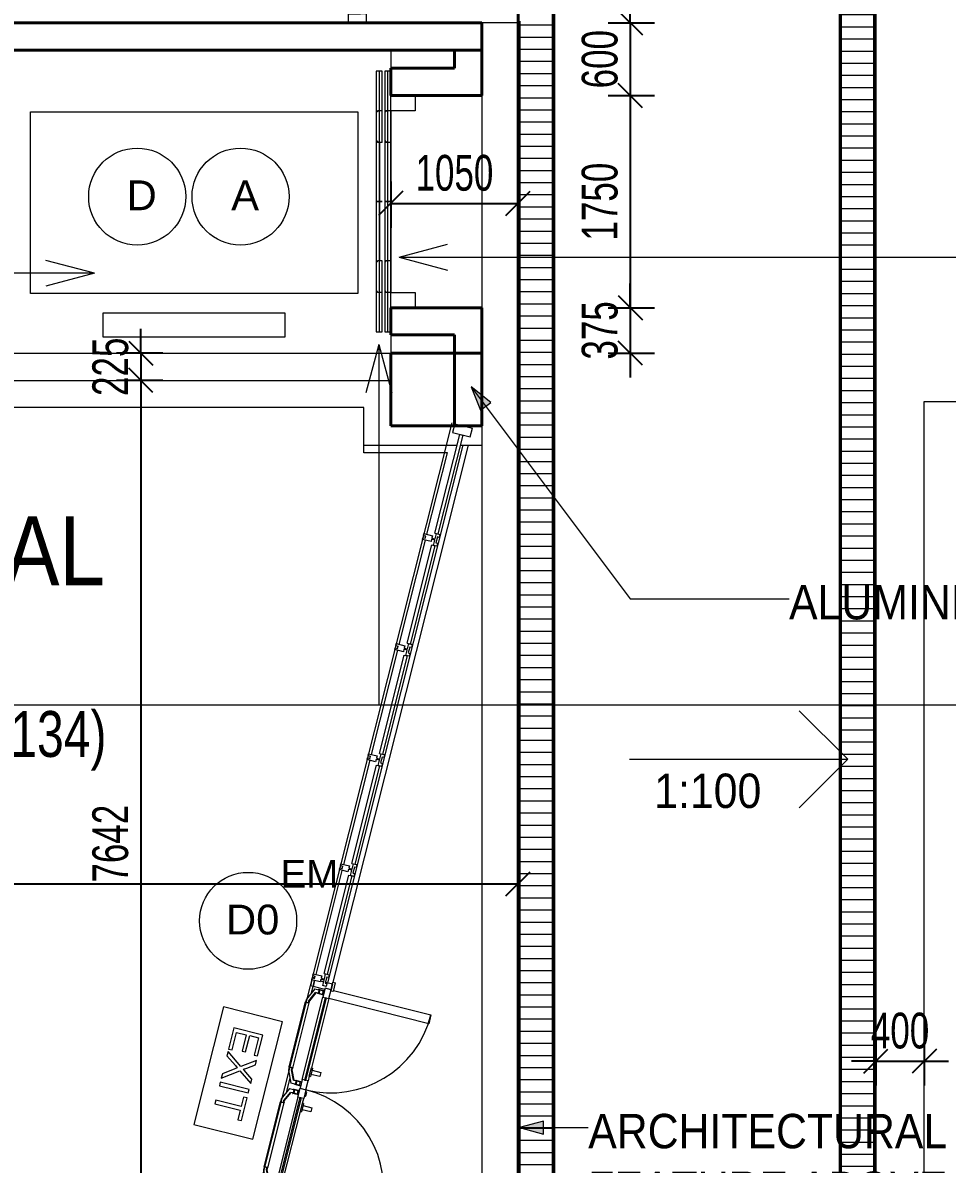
# Model space of a CAD drawing. Header units: millimetres. Extents: x 12827 to 178996, y -27589 to 73652.
# Drawn here: x 85005 to 92628, y 24917 to 34332 of the extents above; entities that cross this region are included whole.
import ezdxf

# ---------------------------------------------------------------- set-up
doc = ezdxf.new("R2010")
doc.units = ezdxf.units.MM
doc.linetypes.add('Hidden', pattern=[7.14375, 4.7625, -2.38125])
for name, color, linetype, lineweight in [('A-ANNO-DIMS', 211, 'Continuous', 5), ('A-ANNO-NOTE', 131, 'Continuous', 25), ('A-DETL', 90, 'Continuous', 9), ('A-DETL-THIN', 151, 'Continuous', 9), ('A-DOOR', 31, 'Continuous', 20), ('A-DOOR-FRAM', 31, 'Continuous', 30), ('A-FLOR', 192, 'Continuous', 9), ('A-GENM', 13, 'Continuous', 20), ('A-GLAZ-CURT', 52, 'Continuous', 20), ('A-GLAZ-CWMG', 51, 'Continuous', 20), ('A-WALL', 113, 'Continuous', 20), ('G-ANNO-TEXT', 231, 'Continuous', 5), ('Q-CASE', 31, 'Continuous', 20), ('S-COLS', 52, 'Continuous', 20)]:
    doc.layers.add(name, color=color, linetype=linetype, lineweight=lineweight)
doc.styles.add('Arial_2', font='arial.ttf', dxfattribs={"width": 0.7, "height": 295.05988})
doc.styles.add('Swis721 BT_1', font='swiss.ttf', dxfattribs={"width": 0.89, "height": 283.821263})
doc.styles.add('Swis721 BT_2', font='swiss.ttf', dxfattribs={"width": 0.85, "height": 567.642527})
doc.styles.add('Swis721 BT_5', font='swiss.ttf', dxfattribs={"height": 1.135285})
doc.styles.add('Swis721 BT_6', font='swiss.ttf', dxfattribs={"height": 245.978428})
doc.styles.add('Swis721 BT_7', font='swiss.ttf', dxfattribs={"width": 0.75, "height": 378.428351})
doc.dimstyles.new('Linear_-_1_5mm_Arial', dxfattribs={"dimscale": 304.8, "dimtxt": 300, "dimasz": 0.656168, "dimexe": 0.656168, "dimexo": 0.0625, "dimgap": 0.328084, "dimtad": 1, "dimdec": 0, "dimzin": 0, "dimdsep": 46, "dimtxsty": 'Arial_2', "dimblk1": 'OBLIQUE', "dimblk2": 'OBLIQUE', "dimsah": 1, "dimcen": 0.09, "dimadec": 0, "dimazin": 0, "dimtfac": 1, "dimtdec": 4, "dimtix": 1, "dimtmove": 0, "dimatfit": 3, "dimfxl": 0.656168, "dimfxlon": 1, "dimtvp": 1, "dimtolj": 1, "dimtzin": 0, "dimarcsym": 2})
doc.dimstyles.new('Linear_-_1_5mm_Arial_2', dxfattribs={"dimscale": 304.8, "dimtxt": 300, "dimasz": 0.656168, "dimexe": 0.656168, "dimexo": 0.0625, "dimgap": 0.328084, "dimtad": 1, "dimdec": 0, "dimzin": 0, "dimdsep": 46, "dimtxsty": 'Arial_2', "dimblk1": 'OBLIQUE', "dimblk2": 'OBLIQUE', "dimsah": 1, "dimcen": 0.09, "dimadec": 0, "dimazin": 0, "dimtfac": 1, "dimtdec": 4, "dimtix": 1, "dimtmove": 0, "dimatfit": 3, "dimfxl": 0.656168, "dimfxlon": 1, "dimtvp": 1, "dimtolj": 1, "dimtzin": 0, "dimarcsym": 2})

# ---------------------------------------------------------------- blocks, each defined once
blk = doc.blocks.new('Rectangular Mullion - DLN_75 x 150mm _WD_-STUR_ OPENING-6630181-Copy of 1_F')
at = {"layer": 'A-GLAZ-CWMG', "lineweight": 15}
for p, q in [((0, 75), (-75, 75)), ((-75, 75), (-75, 25)), ((-75, -75), (-75, 25)), ((0, 75), (0, 25)), ((0, -75), (0, 25)), ((-75, -75), (0, -75))]:
    blk.add_line(p, q, dxfattribs=at)
blk = doc.blocks.new('System Panel - _DLN__12_12mm laminated clear glass-11282538-Copy of 1_F')
at = {"layer": 'A-GLAZ-CURT', "lineweight": 15}
for p, q in [((-420.6, 12.5), (420.6, 12.5)), ((-420.6, -12.5), (-420.6, 12.5)), ((420.6, -12.5), (420.6, 12.5)), ((420.6, -12.5), (-420.6, -12.5))]:
    blk.add_line(p, q, dxfattribs=at)
blk = doc.blocks.new('Rectangular Mullion - DLN_75 x 150mm _WD_-STUR_ OPENING-8655337-Copy of 1_F')
at = {"layer": 'A-GLAZ-CWMG', "lineweight": 15}
for p, q in [((0, 75), (-75, 75)), ((-75, 75), (-75, -75)), ((0, 75), (0, -75)), ((-75, -75), (0, -75))]:
    blk.add_line(p, q, dxfattribs=at)
blk = doc.blocks.new('System Panel - _DLN__12_12mm laminated clear glass-11282539-Copy of 1_F')
at = {"layer": 'A-GLAZ-CURT', "lineweight": 15}
for p, q in [((-418.1, 12.5), (418.1, 12.5)), ((-418.1, -12.5), (-418.1, 12.5)), ((418.1, -12.5), (418.1, 12.5)), ((418.1, -12.5), (-418.1, -12.5))]:
    blk.add_line(p, q, dxfattribs=at)
blk = doc.blocks.new('Rectangular Mullion - DLN_FRAME-11282517-Copy of 1_F')
at = {"layer": 'A-GLAZ-CWMG', "lineweight": 15}
for p, q in [((-10, 100), (-25, 100)), ((-25, 100), (-25, 27)), ((-10, 100), (-10, 80)), ((25, 100), (10, 100)), ((10, 100), (10, 80)), ((25, 27), (25, 100)), ((-5, 0), (-50, 0)), ((-50, 0), (-50, -30)), ((-25, 27), (-5, 27)), ((10, 80), (-10, 80)), ((-5, 27), (-5, 0)), ((5, 0), (5, 27)), ((5, 27), (25, 27)), ((50, 0), (5, 0)), ((50, -30), (50, 0)), ((-50, -30), (-25, -30)), ((-25, -30), (-25, -15)), ((-25, -15), (25, -15)), ((25, -15), (25, -30)), ((25, -30), (50, -30))]:
    blk.add_line(p, q, dxfattribs=at)
blk = doc.blocks.new('Rectangular Mullion - DLN_FRAME-8655333-Copy of 1_F')
at = {"layer": 'A-GLAZ-CWMG', "lineweight": 15}
for p, q in [((-10, 100), (-25, 100)), ((-25, 100), (-25, 27)), ((-10, 100), (-10, 80)), ((25, 100), (10, 100)), ((10, 100), (10, 80)), ((25, 27), (25, 100)), ((-5, 0), (-50, 0)), ((-50, 0), (-50, -30)), ((-25, 27), (-5, 27)), ((10, 80), (-10, 80)), ((-5, 27), (-5, 0)), ((5, 0), (5, 27)), ((5, 27), (25, 27)), ((50, 0), (5, 0)), ((50, -30), (50, 0)), ((-50, -30), (-25, -30)), ((-25, -30), (-25, -15)), ((-25, -15), (25, -15)), ((25, -15), (25, -30)), ((25, -30), (50, -30))]:
    blk.add_line(p, q, dxfattribs=at)
blk = doc.blocks.new('DLN-Double Door_T1 - Double Glazing Door-1700 x 2800 _WH_-10591105-Copy of 1_F')
at = {"layer": 'A-DOOR', "lineweight": 15}
for p, q in [((-850, 925), (-775, 925)), ((-850, 95), (-850, 925)), ((-775, 925), (-775, 75)), ((775, 925), (775, 75)), ((850, 925), (775, 925)), ((850, 95), (850, 925)), ((-167.5, 160), (-132.5, 160)), ((-167.5, 85), (-167.5, 160)), ((-132.5, 160), (-132.5, 85)), ((132.5, 85), (132.5, 160)), ((132.5, 160), (167.5, 160)), ((167.5, 160), (167.5, 85)), ((-775, 75), (-850, 75)), ((-850, 75), (-850, 25)), ((-850, 25), (-775, 25)), ((-829.3, 16), (-829.3, 25)), ((-829.3, -23.9), (-829.3, 16)), ((-826, 16), (-829.3, 16)), ((-826, 16), (-826, 25)), ((-826, 25), (-826, 16)), ((-826, -15.1), (-826, 16)), ((-796, 16), (-826, 16)), ((-826, 16), (-826, -23.9)), ((-796, 16), (-796, 25)), ((-796, 25), (-796, 16)), ((-796, -23.9), (-796, 16)), ((-792.8, 16), (-796, 16)), ((-796, 16), (-796, -15.1)), ((-792.8, 25), (-792.8, 16)), ((-792.8, 16), (-792.8, -23.9)), ((-775, 75), (-185, 75)), ((-775, 25), (-775, 75)), ((-75, 55), (-775, 55)), ((-775, 55), (-775, 45)), ((-775, 45), (-75, 45)), ((-75, 25), (-775, 25)), ((-185, 85), (-115, 85)), ((-185, 85), (-185, 75)), ((-115, 75), (-185, 75)), ((-115, 75), (-115, 85)), ((-115, 75), (-75, 75)), ((0, 75), (-75, 75)), ((-75, 75), (-75, 25)), ((-75, 45), (-75, 55)), ((-75, 25), (0, 25)), ((-55.8, 16), (-55.8, 25)), ((-55.8, -23.9), (-55.8, 16)), ((-52.5, 16), (-55.8, 16)), ((-52.5, 25), (-52.5, 16)), ((-52.5, 16), (-52.5, 25)), ((-52.5, 16), (-52.5, -23.9)), ((-52.5, -15.1), (-52.5, 16)), ((-22.5, 16), (-52.5, 16)), ((-22.5, 16), (-22.5, 25)), ((-22.5, 25), (-22.5, 16)), ((-22.5, -23.9), (-22.5, 16)), ((-19.3, 16), (-22.5, 16)), ((-22.5, 16), (-22.5, -15.1)), ((-19.3, 25), (-19.3, 16)), ((-19.3, 16), (-19.3, -23.9)), ((0, 25), (0, 75)), ((0, 75), (75, 75)), ((0, 25), (0, 75)), ((75, 25), (0, 25)), ((15, 80), (60, 80)), ((15, 80), (15, 75)), ((19.2, 16), (19.2, 25)), ((19.2, -23.9), (19.2, 16)), ((22.5, 16), (19.2, 16)), ((22.5, 85), (22.5, 80)), ((22.5, 85), (52.5, 85)), ((52.5, 85), (22.5, 85)), ((22.5, 25), (22.5, 16)), ((22.5, 16), (22.5, 25)), ((22.5, 16), (22.5, -23.9)), ((22.5, -15.1), (22.5, 16)), ((52.5, 16), (22.5, 16)), ((52.5, 80), (52.5, 85)), ((52.5, 16), (52.5, 25)), ((52.5, 25), (52.5, 16)), ((52.5, -23.9), (52.5, 16)), ((55.7, 16), (52.5, 16)), ((52.5, 16), (52.5, -15.1)), ((55.7, 25), (55.7, 16)), ((55.7, 16), (55.7, -23.9)), ((60, 75), (60, 80)), ((115, 75), (75, 75)), ((75, 75), (75, 25)), ((75, 45), (75, 55)), ((75, 55), (775, 55)), ((775, 45), (75, 45)), ((75, 25), (775, 25)), ((115, 85), (185, 85)), ((115, 85), (115, 75)), ((185, 75), (115, 75)), ((185, 75), (185, 85)), ((775, 75), (185, 75)), ((775, 75), (850, 75)), ((775, 25), (775, 75)), ((775, 55), (775, 45)), ((850, 25), (775, 25)), ((792.7, 16), (792.7, 25)), ((792.7, -23.9), (792.7, 16)), ((796, 16), (792.7, 16)), ((796, 25), (796, 16)), ((796, 16), (796, 25)), ((796, 16), (796, -23.9)), ((796, -15.1), (796, 16)), ((826, 16), (796, 16)), ((826, 25), (826, 16)), ((826, 16), (826, 25)), ((826, 16), (826, -15.1)), ((826, -23.9), (826, 16)), ((829.2, 16), (826, 16)), ((829.2, 25), (829.2, 16)), ((829.2, 16), (829.2, -23.9)), ((850, 75), (850, 25)), ((-829.3, -25.1), (-829.3, -23.9)), ((-829.3, -26), (-826, -26)), ((-826, -15.1), (-796, -15.1)), ((-826, -21), (-796, -21)), ((-826, -23.9), (-826, -23.1)), ((-826, -57.5), (-826, -23.9)), ((-826, -57.5), (-726.5, -103.3)), ((-796, -23.9), (-796, -43.6)), ((-796, -25.1), (-796, -23.9)), ((-796, -26), (-792.8, -26)), ((-796, -40.6), (-718.5, -76.4)), ((-718.5, -79.4), (-796, -43.6)), ((-792.8, -23.9), (-792.8, -23.1)), ((-718.5, -76.4), (-701, -76.4)), ((-718.5, -76.4), (-718.5, -79.4)), ((-701, -79.4), (-718.5, -79.4)), ((-147.5, -72.8), (-701, -72.8)), ((-701, -72.8), (-701, -73.1)), ((-147.5, -73.1), (-147.5, -72.8)), ((-147.5, -76.4), (-130, -76.4)), ((-130, -79.4), (-147.5, -79.4)), ((-130, -76.4), (-52.5, -40.6)), ((-52.5, -43.6), (-130, -79.4)), ((-130, -79.4), (-130, -76.4)), ((-122, -103.3), (-22.5, -57.5)), ((-55.8, -25.1), (-55.8, -23.9)), ((-55.8, -26), (-52.5, -26)), ((-52.5, -15.1), (-22.5, -15.1)), ((-52.5, -21), (-22.5, -21)), ((-52.5, -23.9), (-52.5, -23.1)), ((-52.5, -43.6), (-52.5, -23.9)), ((-22.5, -23.9), (-22.5, -57.5)), ((-22.5, -25.1), (-22.5, -23.9)), ((-22.5, -26), (-19.3, -26)), ((-19.3, -23.9), (-19.3, -23.1)), ((19.2, -25.1), (19.2, -23.9)), ((19.2, -26), (22.5, -26)), ((22.5, -15.1), (52.5, -15.1)), ((22.5, -21), (52.5, -21)), ((22.5, -23.9), (22.5, -23.1)), ((22.5, -57.5), (22.5, -23.9)), ((22.5, -57.5), (122, -103.3)), ((52.5, -23.9), (52.5, -43.6)), ((52.5, -25.1), (52.5, -23.9)), ((52.5, -26), (55.7, -26)), ((52.5, -40.6), (130, -76.4)), ((130, -79.4), (52.5, -43.6)), ((55.7, -23.9), (55.7, -23.1)), ((130, -76.4), (147.5, -76.4)), ((130, -76.4), (130, -79.4)), ((147.5, -79.4), (130, -79.4)), ((701, -72.8), (147.5, -72.8)), ((147.5, -72.8), (147.5, -73.1)), ((701, -73.1), (701, -72.8)), ((701, -76.4), (718.5, -76.4)), ((718.5, -79.4), (701, -79.4)), ((718.5, -76.4), (796, -40.6)), ((796, -43.6), (718.5, -79.4)), ((718.5, -79.4), (718.5, -76.4)), ((726.5, -103.3), (826, -57.5)), ((792.7, -26), (796, -26)), ((792.7, -25.1), (792.7, -23.9)), ((796, -15.1), (826, -15.1)), ((796, -21), (826, -21)), ((796, -23.9), (796, -23.1)), ((796, -43.6), (796, -23.9)), ((826, -23.9), (826, -57.5)), ((826, -25.1), (826, -23.9)), ((826, -26), (829.2, -26)), ((829.2, -23.9), (829.2, -23.1)), ((-726.5, -103.3), (-701, -103.3)), ((-701, -106.9), (-147.5, -106.9)), ((-147.5, -103.3), (-122, -103.3)), ((122, -103.3), (147.5, -103.3)), ((147.5, -106.9), (701, -106.9)), ((701, -103.3), (726.5, -103.3))]:
    blk.add_line(p, q, dxfattribs=at)
at = {"layer": 'A-DOOR', "lineweight": 15, "flags": 128}
for points in [[(-701, -73.9), (-701, -73.1), (-701, -72.8)], [(-701, -106.9), (-701, -106.6), (-701, -105.7), (-701, -104.3), (-701, -102.4), (-701, -100), (-701, -97.3), (-701, -94.4), (-701, -91.3), (-701, -88.1), (-701, -85), (-701, -82.1), (-701, -79.4), (-701, -77.1), (-701, -75.3), (-701, -73.9)], [(-147.5, -72.8), (-147.5, -73.1), (-147.5, -73.9)], [(-147.5, -73.9), (-147.5, -75.3), (-147.5, -77.1), (-147.5, -79.4), (-147.5, -82.1), (-147.5, -85), (-147.5, -88.1), (-147.5, -91.3), (-147.5, -94.4), (-147.5, -97.3), (-147.5, -100), (-147.5, -102.4), (-147.5, -104.3), (-147.5, -105.7), (-147.5, -106.6), (-147.5, -106.9)], [(147.5, -73.9), (147.5, -73.1), (147.5, -72.8)], [(147.5, -106.9), (147.5, -106.6), (147.5, -105.7), (147.5, -104.3), (147.5, -102.4), (147.5, -100), (147.5, -97.3), (147.5, -94.4), (147.5, -91.3), (147.5, -88.1), (147.5, -85), (147.5, -82.1), (147.5, -79.4), (147.5, -77.1), (147.5, -75.3), (147.5, -73.9)], [(701, -72.8), (701, -73.1), (701, -73.9)], [(701, -73.9), (701, -75.3), (701, -77.1), (701, -79.4), (701, -82.1), (701, -85), (701, -88.1), (701, -91.3), (701, -94.4), (701, -97.3), (701, -100), (701, -102.4), (701, -104.3), (701, -105.7), (701, -106.6), (701, -106.9)]]:
    blk.add_lwpolyline(points, dxfattribs=at)
at = {"layer": 'A-DOOR', "lineweight": 15}
for centre, start, end in [((-850, 75), 0.00284, 90), ((850, 75), 90, 179.99716)]:
    blk.add_arc(centre, 850, start, end, dxfattribs=at)
at = {"layer": 'A-DOOR-FRAM', "lineweight": 15}
for p, q in [((-915, 75), (-915, 95)), ((-915, 95), (-840, 95)), ((-840, 95), (-840, 75)), ((840, 95), (915, 95)), ((840, 75), (840, 95)), ((915, 95), (915, 75)), ((-840, 75), (-915, 75)), ((-900, 75), (-850, 75)), ((-900, 15), (-900, 75)), ((-850, 75), (-850, 25)), ((-850, 25), (-840, 25)), ((-840, 25), (-840, -75)), ((900, 75), (840, 75)), ((840, 25), (850, 25)), ((840, -75), (840, 25)), ((850, 75), (900, 75)), ((850, 25), (850, 75)), ((915, 75), (905.5, 75)), ((-915, -95), (-915, -80)), ((-900, -27), (-900, 0)), ((-891.8, -75), (-840, -75)), ((-840, -75), (-891.8, -75)), ((-840, -75), (-840, -95)), ((840, -75), (900, -75)), ((840, -95), (840, -75)), ((900, -75), (840, -75)), ((905.5, -75), (915, -75)), ((915, -75), (915, -95)), ((-906.8, -95), (-915, -95)), ((-840, -95), (-891.8, -95)), ((915, -95), (840, -95))]:
    blk.add_line(p, q, dxfattribs=at)
blk = doc.blocks.new('DLN-Surface Channel-L1 - 300x150 _WD_-12820414-Copy of 1_F')
at = {"layer": 'Q-CASE', "lineweight": 9}
h = blk.add_hatch(dxfattribs=at)
h.set_pattern_fill('FP_4', color=256, style=0, pattern_type=2)
h.set_pattern_definition([(90, (15, 0), (-100, 6e-15), [])])
h.paths.add_polyline_path([(-26615, -285), (285, -285), (15, -15), (-26615, -15)], flags=0)
at = {"layer": 'Q-CASE'}
for p, q in [((10, -10), (-26615, -10)), ((15, -15), (-26615, -15)), ((-26615, -285), (285, -285)), ((290, -290), (-26615, -290))]:
    blk.add_line(p, q, dxfattribs=at)
blk = doc.blocks.new('DLN-Surface Channel-S1 - 300x150 _WD_-15637421-Copy of 1_F')
at = {"layer": 'Q-CASE', "lineweight": 9}
h = blk.add_hatch(dxfattribs=at)
h.set_pattern_fill('FP_6', color=256, style=0, pattern_type=2)
h.set_pattern_definition([(270, (0, 609.6), (100, 6e-15), [])])
h.paths.add_polyline_path([(21565.1, 135), (-21565.1, 135), (-21565.1, -135), (21565.1, -135), (21565.1, -43.6)], flags=0)
at = {"layer": 'Q-CASE'}
for p, q in [((-21565.1, 140), (21565.1, 140)), ((21565.1, 135), (-21565.1, 135)), ((-21565.1, -135), (21565.1, -135)), ((21565.1, -140), (-21565.1, -140))]:
    blk.add_line(p, q, dxfattribs=at)
blk = doc.blocks.new('DLN_EXIT Sign Board - DLN_EXIT Sign Board-5973881-Copy of 1_F')
at = {"layer": 'A-GENM'}
for p, q in [((500, 250), (-500, 250)), ((-500, 250), (-500, -250)), ((500, -250), (500, 250)), ((-176.9, 121.2), (-353.8, 121.2)), ((-353.8, 121.2), (-353.8, -125)), ((-176.9, 90.4), (-176.9, 121.2)), ((-101.6, 121.2), (-138.5, 121.2)), ((-138.5, 121.2), (-59, 9.1)), ((-56.8, 58.1), (-101.6, 121.2)), ((20.3, 121.2), (-24, 58.5)), ((-21.8, 8.8), (57.7, 121.2)), ((57.7, 121.2), (20.3, 121.2)), ((138.5, 121.2), (107.7, 121.2)), ((107.7, 121.2), (107.7, -125)), ((138.5, -125), (138.5, 121.2)), ((373.1, 121.2), (180.8, 121.2)), ((180.8, 121.2), (180.8, 90.4)), ((373.1, 90.4), (373.1, 121.2)), ((-323.1, 17.3), (-323.1, 90.4)), ((-323.1, 90.4), (-176.9, 90.4)), ((-184.6, 17.3), (-323.1, 17.3)), ((-184.6, -13.5), (-184.6, 17.3)), ((-59, 9.1), (-153.8, -125)), ((-41.7, 33.5), (-56.8, 58.1)), ((-24, 58.5), (-41.7, 33.5)), ((73.1, -125), (-21.8, 8.8)), ((180.8, 90.4), (261.5, 90.4)), ((261.5, 90.4), (261.5, -125)), ((292.3, -125), (292.3, 90.4)), ((292.3, 90.4), (373.1, 90.4)), ((-323.1, -94.2), (-323.1, -13.5)), ((-323.1, -13.5), (-184.6, -13.5)), ((-116.4, -125), (-54.7, -37.6)), ((-54.7, -37.6), (-40.2, -17.3)), ((-40.2, -17.3), (-27, -35.8)), ((-27, -35.8), (36.2, -125)), ((-353.8, -125), (-173.1, -125)), ((-173.1, -94.2), (-323.1, -94.2)), ((-173.1, -125), (-173.1, -94.2)), ((-153.8, -125), (-116.4, -125)), ((36.2, -125), (73.1, -125)), ((107.7, -125), (138.5, -125)), ((261.5, -125), (292.3, -125)), ((-500, -250), (500, -250))]:
    blk.add_line(p, q, dxfattribs=at)
blk = doc.blocks.new('DLN-Lift Door - Lift Door - 1750 x 2800 _SO_ WH_-16663629-Copy of 1_F')
at = {"layer": 'A-DOOR', "lineweight": 15}
for p, q in [((0, 232.5), (-1075, 232.5)), ((-1075, 232.5), (-1075, 182.5)), ((1075, 207.5), (-1075, 207.5)), ((-750, 222.5), (-740, 222.5)), ((-750, 182.5), (-750, 222.5)), ((-740, 222.5), (-740, 232.5)), ((-497.5, 222.5), (-497.5, 232.5)), ((-497.5, 222.5), (-487.5, 222.5)), ((-487.5, 182.5), (-487.5, 222.5)), ((-487.5, 202.5), (487.5, 202.5)), ((1075, 232.5), (0, 232.5)), ((0, 232.5), (0, 182.5)), ((0, 182.5), (0, 232.5)), ((497.5, 222.5), (487.5, 222.5)), ((487.5, 182.5), (487.5, 222.5)), ((497.5, 222.5), (497.5, 232.5)), ((740, 222.5), (740, 232.5)), ((750, 222.5), (740, 222.5)), ((750, 182.5), (750, 222.5)), ((1075, 182.5), (1075, 232.5)), ((-1075, 182.5), (-487.5, 182.5)), ((0, 162.5), (-1075, 162.5)), ((-1075, 162.5), (-1075, 112.5)), ((-1075, 137.5), (1075, 137.5)), ((-1075, 112.5), (0, 112.5)), ((-875, 112.5), (-750, 112.5)), ((-750, 152.5), (-740, 152.5)), ((-750, 112.5), (-750, 152.5)), ((-750, 112.5), (-750, -87.5)), ((-740, 152.5), (-740, 162.5)), ((-497.5, 152.5), (-497.5, 162.5)), ((-497.5, 152.5), (-487.5, 152.5)), ((-487.5, 112.5), (-487.5, 152.5)), ((1075, 162.5), (0, 162.5)), ((0, 162.5), (0, 112.5)), ((0, 112.5), (0, 162.5)), ((0, 112.5), (1075, 112.5)), ((487.5, 182.5), (1075, 182.5)), ((497.5, 152.5), (487.5, 152.5)), ((487.5, 112.5), (487.5, 152.5)), ((497.5, 152.5), (497.5, 162.5)), ((740, 152.5), (740, 162.5)), ((750, 152.5), (740, 152.5)), ((750, 112.5), (750, 152.5)), ((750, 112.5), (875, 112.5)), ((750, -87.5), (750, 112.5)), ((1075, 112.5), (1075, 162.5)), ((-750, -87.5), (-875, -87.5)), ((875, -87.5), (750, -87.5))]:
    blk.add_line(p, q, dxfattribs=at)
blk = doc.blocks.new('GBP_Door Mark1 - 2 x 1_3_RT_ Border WHITE-11425889-Copy of 1_F')
at = {"layer": 'A-ANNO-NOTE', "lineweight": 5}
blk.add_circle((-31.356, 27.261), 2, dxfattribs=at)
blk = doc.blocks.new('_Oblique')
at = {"color": 0, "linetype": 'ByBlock', "lineweight": -2}
blk.add_line((-0.5, -0.5), (0.5, 0.5), dxfattribs=at)
blk = doc.blocks.new('DIMBLOCK84-Copy of 1_F')
at = {"layer": 'A-ANNO-DIMS', "color": 0, "lineweight": -2, "transparency": 16777216}
for p, q in [((78989.3, 27411.2), (78989.3, 27030.2)), ((89089.3, 27411.2), (89089.3, 27030.2)), ((78989.3, 27230.2), (89089.3, 27230.2))]:
    blk.add_line(p, q, dxfattribs=at)
at = {"layer": 'Defpoints', "color": 0, "transparency": 16777216}
for p in [(78989.3, 27430.2), (89089.3, 27430.2), (89089.3, 27230.2)]:
    blk.add_point(p, dxfattribs=at)
at = {"layer": 'A-ANNO-DIMS', "color": 0, "lineweight": -2, "transparency": 16777216, "xscale": 200, "yscale": 200, "zscale": 200, "rotation": 180}
blk.add_blockref('_Oblique', (78989.3, 27230.2), dxfattribs=at)
at = {"layer": 'A-ANNO-DIMS', "color": 0, "lineweight": -2, "transparency": 16777216, "xscale": 200, "yscale": 200, "zscale": 200}
blk.add_blockref('_Oblique', (89089.3, 27230.2), dxfattribs=at)
at = {"layer": 'A-ANNO-DIMS', "color": 0, "transparency": 16777216, "insert": (84039.3, 27480.9), "char_height": 295.06, "width": 941.538, "attachment_point": 5, "style": 'Arial_2'}
blk.add_mtext('\\A1;10100', dxfattribs=at)
blk = doc.blocks.new('DIMBLOCK132-Copy of 1_F')
at = {"layer": 'A-ANNO-DIMS', "color": 0, "lineweight": -2, "transparency": 16777216}
for p, q in [((85978.5, 31607.5), (85978.5, 31807.5)), ((86159.5, 31607.5), (85778.5, 31607.5)), ((85978.5, 31607.5), (85978.5, 31382.5)), ((86159.5, 31382.5), (85778.5, 31382.5)), ((85978.5, 31382.5), (85978.5, 31182.5))]:
    blk.add_line(p, q, dxfattribs=at)
at = {"layer": 'Defpoints', "color": 0, "transparency": 16777216}
for p in [(86178.5, 31607.5), (85978.5, 31382.5), (86178.5, 31382.5)]:
    blk.add_point(p, dxfattribs=at)
at = {"layer": 'A-ANNO-DIMS', "color": 0, "lineweight": -2, "transparency": 16777216, "xscale": 200, "yscale": 200, "zscale": 200}
for p, rotation in [((85978.5, 31607.5), 270), ((85978.5, 31382.5), 90)]:
    blk.add_blockref('_Oblique', p, dxfattribs=dict(at, rotation=rotation))
at = {"layer": 'A-ANNO-DIMS', "color": 0, "transparency": 16777216, "insert": (85727.9, 31495), "char_height": 295.06, "width": 564.923, "attachment_point": 5, "rotation": 90, "style": 'Arial_2'}
blk.add_mtext('\\A1;225', dxfattribs=at)
blk = doc.blocks.new('DIMBLOCK133-Copy of 1_F')
at = {"layer": 'A-ANNO-DIMS', "color": 0, "lineweight": -2, "transparency": 16777216}
for p, q in [((86159.5, 31382.5), (85778.5, 31382.5)), ((85978.5, 31382.5), (85978.5, 23740.5)), ((86159.5, 23740.5), (85778.5, 23740.5))]:
    blk.add_line(p, q, dxfattribs=at)
at = {"layer": 'Defpoints', "color": 0, "transparency": 16777216}
for p in [(86178.5, 31382.5), (85978.5, 23740.5), (86178.5, 23740.5)]:
    blk.add_point(p, dxfattribs=at)
at = {"layer": 'A-ANNO-DIMS', "color": 0, "lineweight": -2, "transparency": 16777216, "xscale": 200, "yscale": 200, "zscale": 200}
for p, rotation in [((85978.5, 31382.5), 90), ((85978.5, 23740.5), 270)]:
    blk.add_blockref('_Oblique', p, dxfattribs=dict(at, rotation=rotation))
at = {"layer": 'A-ANNO-DIMS', "color": 0, "transparency": 16777216, "insert": (85727.9, 27561.5), "char_height": 295.06, "width": 753.231, "attachment_point": 5, "rotation": 90, "style": 'Arial_2'}
blk.add_mtext('\\A1;7642', dxfattribs=at)
blk = doc.blocks.new('DIMBLOCK160-Copy of 1_F')
at = {"layer": 'A-ANNO-DIMS', "color": 0, "lineweight": -2, "transparency": 16777216}
for p, q in [((92039.3, 25947.8), (92039.3, 25566.9)), ((92439.3, 25947.8), (92439.3, 25566.9)), ((92039.3, 25766.9), (91839.3, 25766.9)), ((92039.3, 25766.9), (92439.3, 25766.9)), ((92439.3, 25766.9), (92639.3, 25766.9))]:
    blk.add_line(p, q, dxfattribs=at)
at = {"layer": 'Defpoints', "color": 0, "transparency": 16777216}
for p in [(92039.3, 25966.9), (92439.3, 25966.9), (92439.3, 25766.9)]:
    blk.add_point(p, dxfattribs=at)
at = {"layer": 'A-ANNO-DIMS', "color": 0, "lineweight": -2, "transparency": 16777216, "xscale": 200, "yscale": 200, "zscale": 200}
blk.add_blockref('_Oblique', (92039.3, 25766.9), dxfattribs=at)
at = {"layer": 'A-ANNO-DIMS', "color": 0, "lineweight": -2, "transparency": 16777216, "xscale": 200, "yscale": 200, "zscale": 200, "rotation": 180}
blk.add_blockref('_Oblique', (92439.3, 25766.9), dxfattribs=at)
at = {"layer": 'A-ANNO-DIMS', "color": 0, "transparency": 16777216, "insert": (92239.3, 26017.5), "char_height": 295.06, "width": 564.923, "attachment_point": 5, "style": 'Arial_2'}
blk.add_mtext('\\A1;400', dxfattribs=at)
blk = doc.blocks.new('DIMBLOCK167-Copy of 1_F')
at = {"layer": 'A-ANNO-DIMS', "color": 0, "lineweight": -2, "transparency": 16777216}
for p, q in [((90014.2, 34332.5), (90014.2, 34532.5)), ((89833.3, 34332.5), (90214.2, 34332.5)), ((90014.2, 34332.5), (90014.2, 33732.5)), ((89833.3, 33732.5), (90214.2, 33732.5)), ((90014.2, 33732.5), (90014.2, 33532.5))]:
    blk.add_line(p, q, dxfattribs=at)
at = {"layer": 'Defpoints', "color": 0, "transparency": 16777216}
for p in [(89814.2, 34332.5), (89814.2, 33732.5), (90014.2, 33732.5)]:
    blk.add_point(p, dxfattribs=at)
at = {"layer": 'A-ANNO-DIMS', "color": 0, "lineweight": -2, "transparency": 16777216, "xscale": 200, "yscale": 200, "zscale": 200}
for p, rotation in [((90014.2, 34332.5), 270), ((90014.2, 33732.5), 90)]:
    blk.add_blockref('_Oblique', p, dxfattribs=dict(at, rotation=rotation))
at = {"layer": 'A-ANNO-DIMS', "color": 0, "transparency": 16777216, "insert": (89763.6, 34032.5), "char_height": 295.06, "width": 564.923, "attachment_point": 5, "rotation": 90, "style": 'Arial_2'}
blk.add_mtext('\\A1;600', dxfattribs=at)
blk = doc.blocks.new('DIMBLOCK168-Copy of 1_F')
at = {"layer": 'A-ANNO-DIMS', "color": 0, "lineweight": -2, "transparency": 16777216}
for p, q in [((89833.3, 33732.5), (90214.2, 33732.5)), ((90014.2, 33732.5), (90014.2, 31982.5)), ((89833.3, 31982.5), (90214.2, 31982.5))]:
    blk.add_line(p, q, dxfattribs=at)
at = {"layer": 'Defpoints', "color": 0, "transparency": 16777216}
for p in [(89814.2, 33732.5), (89814.2, 31982.5), (90014.2, 31982.5)]:
    blk.add_point(p, dxfattribs=at)
at = {"layer": 'A-ANNO-DIMS', "color": 0, "lineweight": -2, "transparency": 16777216, "xscale": 200, "yscale": 200, "zscale": 200}
for p, rotation in [((90014.2, 33732.5), 90), ((90014.2, 31982.5), 270)]:
    blk.add_blockref('_Oblique', p, dxfattribs=dict(at, rotation=rotation))
at = {"layer": 'A-ANNO-DIMS', "color": 0, "transparency": 16777216, "insert": (89763.6, 32857.5), "char_height": 295.06, "width": 753.231, "attachment_point": 5, "rotation": 90, "style": 'Arial_2'}
blk.add_mtext('\\A1;1750', dxfattribs=at)
blk = doc.blocks.new('DIMBLOCK169-Copy of 1_F')
at = {"layer": 'A-ANNO-DIMS', "color": 0, "lineweight": -2, "transparency": 16777216}
for p, q in [((90014.2, 31982.5), (90014.2, 32182.5)), ((89833.3, 31982.5), (90214.2, 31982.5)), ((90014.2, 31982.5), (90014.2, 31607.5)), ((89833.3, 31607.5), (90214.2, 31607.5)), ((90014.2, 31607.5), (90014.2, 31407.5))]:
    blk.add_line(p, q, dxfattribs=at)
at = {"layer": 'Defpoints', "color": 0, "transparency": 16777216}
for p in [(89814.2, 31982.5), (89814.2, 31607.5), (90014.2, 31607.5)]:
    blk.add_point(p, dxfattribs=at)
at = {"layer": 'A-ANNO-DIMS', "color": 0, "lineweight": -2, "transparency": 16777216, "xscale": 200, "yscale": 200, "zscale": 200}
for p, rotation in [((90014.2, 31982.5), 270), ((90014.2, 31607.5), 90)]:
    blk.add_blockref('_Oblique', p, dxfattribs=dict(at, rotation=rotation))
at = {"layer": 'A-ANNO-DIMS', "color": 0, "transparency": 16777216, "insert": (89763.5, 31795), "char_height": 295.06, "width": 564.923, "attachment_point": 5, "rotation": 90, "style": 'Arial_2'}
blk.add_mtext('\\A1;375', dxfattribs=at)
blk = doc.blocks.new('DIMBLOCK170-Copy of 1_F')
at = {"layer": 'A-ANNO-DIMS', "color": 0, "lineweight": -2, "transparency": 16777216}
for p, q in [((88039.3, 33023.6), (88039.3, 32642.6)), ((89089.3, 33023.6), (89089.3, 32642.6)), ((88039.3, 32842.6), (89089.3, 32842.6))]:
    blk.add_line(p, q, dxfattribs=at)
at = {"layer": 'Defpoints', "color": 0, "transparency": 16777216}
for p in [(88039.3, 33042.6), (89089.3, 33042.6), (89089.3, 32842.6)]:
    blk.add_point(p, dxfattribs=at)
at = {"layer": 'A-ANNO-DIMS', "color": 0, "lineweight": -2, "transparency": 16777216, "xscale": 200, "yscale": 200, "zscale": 200, "rotation": 180}
blk.add_blockref('_Oblique', (88039.3, 32842.6), dxfattribs=at)
at = {"layer": 'A-ANNO-DIMS', "color": 0, "lineweight": -2, "transparency": 16777216, "xscale": 200, "yscale": 200, "zscale": 200}
blk.add_blockref('_Oblique', (89089.3, 32842.6), dxfattribs=at)
at = {"layer": 'A-ANNO-DIMS', "color": 0, "transparency": 16777216, "insert": (88564.3, 33093.3), "char_height": 295.06, "width": 753.231, "attachment_point": 5, "style": 'Arial_2'}
blk.add_mtext('\\A1;1050', dxfattribs=at)
blk = doc.blocks.new('GBP_Door Mark - 2 x 1_3_R_T_ Border _EM_ON_-18777231-Copy of 1_F')
at = {"layer": 'A-ANNO-NOTE', "lineweight": 5}
blk.add_circle((-31.356, 27.261), 2, dxfattribs=at)
at = {"layer": 'A-ANNO-NOTE', "lineweight": 5, "insert": (-30.02, 29.767), "char_height": 1.1353, "width": 2.7792, "attachment_point": 1, "line_spacing_factor": 1.00667, "style": 'Swis721 BT_5'}
blk.add_mtext('EM', dxfattribs=at)

msp = doc.modelspace()

# ---------------------------------------------------------------- hatches: boundary and pattern name
at = {"layer": 'G-ANNO-TEXT'}
for points in [[(88701.79377, 31329.34268), (88778.98195, 31137.21289), (88864.70559, 31201.5475)], [(89099.70134, 25219.42236), (89299.70134, 25165.83253), (89299.70134, 25273.0122)]]:
    msp.add_hatch(color=130, dxfattribs=at).paths.add_polyline_path(points, flags=0)

# ---------------------------------------------------------------- linework, layer by layer
at = {"layer": 'A-DETL', "linetype": 'Hidden', "lineweight": 40}
msp.add_line((89089.29296, 14644.15213), (89089.29296, 34632.48546), dxfattribs=at)
at = {"layer": 'A-DETL-THIN'}
for p, q in [((85066.97724, 32099.16238), (85066.97724, 33599.16238)), ((85066.97724, 33599.16238), (87766.97724, 33599.16238)), ((87766.97724, 33599.16238), (87766.97724, 32099.16238)), ((87766.97724, 32099.16238), (85066.97724, 32099.16238)), ((85666.97724, 31739.16238), (85666.97724, 31939.16238)), ((85666.97724, 31939.16238), (87166.97724, 31939.16238)), ((87166.97724, 31939.16238), (87166.97724, 31739.16238)), ((87166.97724, 31739.16238), (85666.97724, 31739.16238)), ((88542.49884, 31032.61463), (86708.24257, 23739.74799)), ((91808.18032, 28257.48545), (91408.18032, 28657.48545)), ((90008.18032, 28257.48545), (91808.18032, 28257.48545)), ((91808.18032, 28257.48545), (91408.18032, 27857.48545))]:
    msp.add_line(p, q, dxfattribs=at)
at = {"layer": 'A-FLOR', "lineweight": 15}
for p, q in [((91739.29296, 23740.48546), (91739.29296, 48707.6763)), ((92039.29296, 48707.6763), (92039.29296, 23740.48546)), ((89389.29296, 34632.48546), (89389.29296, 23740.48546)), ((89089.29296, 34332.48546), (88789.29296, 34332.48546)), ((89089.29296, 23740.48546), (89089.29296, 34332.48546)), ((88789.29296, 33732.48546), (88789.29296, 31982.48546)), ((88789.29296, 31007.48546), (88789.29296, 23740.48546))]:
    msp.add_line(p, q, dxfattribs=at)
at = {"layer": 'A-FLOR'}
for p, q in [((88039.29296, 34107.48546), (88039.29296, 33957.48546)), ((88039.29296, 33607.48546), (88039.29296, 32107.48546)), ((88039.29296, 31757.48546), (88039.29296, 31607.48546)), ((87816.29296, 31159.48546), (81354.29296, 31159.48546)), ((87816.29296, 30784.48546), (87816.29296, 31159.48546)), ((87521.44501, 26413.90786), (88636.55076, 30847.48546)), ((88676.38661, 30847.48546), (87562.56956, 26419.03164)), ((87816.29296, 30847.48546), (88586.16145, 30847.48546)), ((88611.94007, 30847.48546), (88789.29296, 30847.48546)), ((88505.86955, 30784.48546), (87816.29296, 30784.48546)), ((88336.99857, 30113.06699), (88505.86955, 30784.48546)), ((88108.65847, 29205.20373), (88324.80272, 30064.57719)), ((87880.31838, 28297.34046), (88096.46262, 29156.71392)), ((87651.97828, 27389.4772), (87868.12252, 28248.85066)), ((87423.63818, 26481.61393), (87639.78242, 27340.98739)), ((87386.1112, 26332.40947), (87398.80637, 26382.88449)), ((87364.9019, 26248.08283), (87369.88439, 26267.89285)), ((87224.91131, 25691.49068), (87229.8938, 25711.30069)), ((87179.14758, 25509.53748), (87208.68449, 25626.97405)), ((87157.93827, 25425.21084), (87162.92076, 25445.02086))]:
    msp.add_line(p, q, dxfattribs=at)
at = {"layer": 'A-WALL', "color": 10, "lineweight": 40}
for p, q in [((84564.29296, 34332.48546), (88789.29296, 34332.48546)), ((88789.29296, 33732.48546), (88789.29296, 34332.48546)), ((84564.29296, 34107.48546), (88789.29296, 34107.48546)), ((88564.29296, 34107.48546), (88564.29296, 33957.48546)), ((88564.29296, 33957.48546), (88039.29296, 33957.48546)), ((88039.29296, 33732.48546), (88039.29296, 33957.48546)), ((88039.29296, 33732.48546), (88789.29296, 33732.48546)), ((88789.29296, 31982.48546), (88039.29296, 31982.48546)), ((88039.29296, 31757.48546), (88039.29296, 31982.48546)), ((88789.29296, 31007.48546), (88789.29296, 31982.48546)), ((88039.29296, 31757.48546), (88564.29296, 31757.48546)), ((88564.29296, 31757.48546), (88564.29296, 31007.48546)), ((88789.29296, 31007.48546), (88564.29296, 31007.48546))]:
    msp.add_line(p, q, dxfattribs=at)
at = {"layer": 'A-WALL'}
for p, q in [((84789.29296, 31607.48546), (88039.29296, 31607.48546)), ((88039.29296, 31607.48546), (88039.29296, 31382.48546)), ((84559.29296, 31382.48546), (88039.29296, 31382.48546))]:
    msp.add_line(p, q, dxfattribs=at)
at = {"layer": 'A-WALL', "color": 50, "lineweight": 15}
for p, q in [((92439.29296, 31207.48546), (93839.29296, 31207.48546)), ((92439.29296, 4857.48546), (92439.29296, 31207.48546))]:
    msp.add_line(p, q, dxfattribs=at)
at = {"layer": 'G-ANNO-TEXT', "color": 130}
for p, q in [((88108.19631, 32398.54488), (88508.19631, 32505.72456)), ((88108.19631, 32398.54488), (88508.19631, 32291.36521)), ((88108.19631, 32398.54488), (96623.03499, 32398.54488)), ((85596.05473, 32266.06912), (85196.05473, 32373.24879)), ((85596.05473, 32266.06912), (80516.05473, 32266.06912)), ((85596.05473, 32266.06912), (85196.05473, 32158.88944)), ((87939.74739, 31679.57955), (87832.56772, 31279.57955)), ((87939.74739, 31679.57955), (88046.92707, 31279.57955)), ((87939.74739, 31679.57955), (87939.74739, 28707.20981)), ((88701.79377, 31329.34268), (88778.98195, 31137.21289)), ((88864.70559, 31201.5475), (88701.79377, 31329.34268)), ((88701.79377, 31329.34268), (90012.91151, 29582.32357)), ((88778.98195, 31137.21289), (88864.70559, 31201.5475)), ((90012.91151, 29582.32357), (91324.02925, 29582.32357)), ((84836.03567, 28707.20981), (93370.35954, 28707.20981)), ((87939.74739, 28707.20981), (93370.35954, 28707.20981)), ((89299.70134, 25273.0122), (89099.70134, 25219.42236)), ((89299.70134, 25165.83253), (89299.70134, 25273.0122)), ((89099.70134, 25219.42236), (89299.70134, 25165.83253)), ((89099.70134, 25219.42236), (89667.80959, 25219.42236))]:
    msp.add_line(p, q, dxfattribs=at)
at = {"layer": 'S-COLS', "color": 10, "lineweight": 40}
for p, q in [((88789.29296, 31607.48546), (88039.29296, 31607.48546)), ((88039.29296, 31607.48546), (88039.29296, 31007.48546)), ((88789.29296, 31007.48546), (88789.29296, 31607.48546)), ((88789.29296, 31007.48546), (88039.29296, 31007.48546))]:
    msp.add_line(p, q, dxfattribs=at)

# ---------------------------------------------------------------- block references
at = {"layer": 'A-ANNO-NOTE', "xscale": 200, "yscale": 200, "zscale": 200}
for p in [(92219.32188, 27446.94153), (93071.70296, 27446.94153)]:
    msp.add_blockref('GBP_Door Mark1 - 2 x 1_3_RT_ Border WHITE-11425889-Copy of 1_F', p, dxfattribs=at)
at = {"layer": 'A-ANNO-NOTE', "lineweight": 5, "xscale": 200, "yscale": 200, "zscale": 200}
msp.add_blockref('GBP_Door Mark - 2 x 1_3_R_T_ Border _EM_ON_-18777231-Copy of 1_F', (93134.49932, 21472.62861), dxfattribs=at)
at = {"layer": 'A-DOOR', "lineweight": 15}
for name, p, rotation in [('DLN-Lift Door - Lift Door - 1750 x 2800 _SO_ WH_-16663629-Copy of 1_F', (88151.79296, 32857.48546), 90), ('DLN-Double Door_T1 - Double Glazing Door-1700 x 2800 _WH_-10591105-Copy of 1_F', (87266.65075, 25549.96199), 255.882155787932)]:
    msp.add_blockref(name, p, dxfattribs=dict(at, rotation=rotation))
at = {"layer": 'A-GENM', "rotation": 255.8821557879318}
msp.add_blockref('DLN_EXIT Sign Board - DLN_EXIT Sign Board-5973881-Copy of 1_F', (86780.8846, 25668.46901), dxfattribs=at)
at = {"layer": 'A-GLAZ-CURT', "lineweight": 15, "rotation": 255.882155787932}
for name, p in [('System Panel - _DLN__12_12mm laminated clear glass-11282538-Copy of 1_F', (88518.41519, 30526.88443)), ('System Panel - _DLN__12_12mm laminated clear glass-11282539-Copy of 1_F', (88289.4653, 29616.59668)), ('System Panel - _DLN__12_12mm laminated clear glass-11282539-Copy of 1_F', (88061.12521, 28708.73341)), ('System Panel - _DLN__12_12mm laminated clear glass-11282539-Copy of 1_F', (87832.78511, 27800.87015)), ('System Panel - _DLN__12_12mm laminated clear glass-11282539-Copy of 1_F', (87604.44501, 26893.00688))]:
    msp.add_blockref(name, p, dxfattribs=at)
at = {"layer": 'A-GLAZ-CWMG', "lineweight": 15}
for name, p, rotation in [('Rectangular Mullion - DLN_75 x 150mm _WD_-STUR_ OPENING-6630181-Copy of 1_F', (87764.29296, 34332.48546), 270), ('Rectangular Mullion - DLN_75 x 150mm _WD_-STUR_ OPENING-8655337-Copy of 1_F', (88639.29296, 31007.48546), 75.88215578793198)]:
    msp.add_blockref(name, p, dxfattribs=dict(at, rotation=rotation))
at = {"layer": 'A-GLAZ-CWMG', "lineweight": 15, "extrusion": (0, 0, -1), "rotation": 284.1178442120681}
for name, p in [('Rectangular Mullion - DLN_FRAME-11282517-Copy of 1_F', (-88403.63535, 30070.52831)), ('Rectangular Mullion - DLN_FRAME-8655333-Copy of 1_F', (-88175.29525, 29162.66504)), ('Rectangular Mullion - DLN_FRAME-8655333-Copy of 1_F', (-87946.95516, 28254.80178)), ('Rectangular Mullion - DLN_FRAME-8655333-Copy of 1_F', (-87718.61506, 27346.93852)), ('Rectangular Mullion - DLN_FRAME-8655333-Copy of 1_F', (-87490.27496, 26439.07525))]:
    msp.add_blockref(name, p, dxfattribs=at)
at = {"layer": 'Q-CASE'}
for name, p, rotation in [('DLN-Surface Channel-S1 - 300x150 _WD_-15637421-Copy of 1_F', (91889.29296, 27132.58088), 269.9999999999994), ('DLN-Surface Channel-L1 - 300x150 _WD_-12820414-Copy of 1_F', (89089.29296, 34332.48546), 89.99999999999955)]:
    msp.add_blockref(name, p, dxfattribs=dict(at, rotation=rotation))

# ---------------------------------------------------------------- texts
at = {"layer": 'A-ANNO-NOTE', "lineweight": 5, "attachment_point": 2, "line_spacing_factor": 1.00667, "style": 'Swis721 BT_6'}
for s, insert, char_height, width in [('\\fSwis721 BT|b0|i0|c134|p34|;D', (85985.64307, 33032.67779), 245.9784284, 290.1495287), ('\\fSwis721 BT|b0|i0|c134|p34|;A', (86838.02415, 33032.67779), 245.9784284, 262.0705421), ('D0', (86900.82051, 27058.36486), 245.978428, 514.7814219)]:
    msp.add_mtext(s, dxfattribs=dict(at, insert=insert, char_height=char_height, width=width))
at = {"layer": 'G-ANNO-TEXT', "color": 7, "attachment_point": 1, "line_spacing_factor": 1.00667}
for s, insert, char_height, width, style in [('REHEARSAL\\PROOM', (81599.34883, 30261.16651), 567.642527, 4658.4, 'Swis721 BT_2'), ('ALUMINIUM CLADDING', (91324.02925, 29695.19246), 283.8212635, 4528.8, 'Swis721 BT_1'), ('(NO OF PERSON:134)', (81619.50161, 28655.36969), 378.4283513, 4761.6, 'Swis721 BT_7'), ('\\P1:100', (90212.02449, 28615.72304), 283.821263, 1047.6, 'Swis721 BT_1'), ('ARCHITECTURAL\\PFEATURE ABOVE', (89667.80959, 25332.29125), 283.8212635, 3366, 'Swis721 BT_1')]:
    msp.add_mtext(s, dxfattribs=dict(at, insert=insert, char_height=char_height, width=width, style=style))

# ---------------------------------------------------------------- dimensions: what is measured, and where the dimension line sits
at = {"layer": 'A-ANNO-DIMS'}
for base, p1, p2, override, picture, middle in [((90014.224, 33732.48546), (89814.224, 34332.48546), (89814.224, 33732.48546), {"dimpost": '<>', "dimfxl": 600}, 'DIMBLOCK167-Copy of 1_F', (89763.57439, 34032.48546)), ((90014.224, 31982.48546), (89814.224, 33732.48546), (89814.224, 31982.48546), {"dimpost": '<>', "dimfxl": 1750}, 'DIMBLOCK168-Copy of 1_F', (89763.57439, 32857.48546)), ((90014.224, 31607.48546), (89814.224, 31982.48546), (89814.224, 31607.48546), {"dimpost": '<>', "dimfxl": 375}, 'DIMBLOCK169-Copy of 1_F', (89763.47376, 31794.98546)), ((85978.5256, 31382.48546), (86178.5256, 31607.48546), (86178.5256, 31382.48546), {"dimpost": '<>', "dimfxl": 225}, 'DIMBLOCK132-Copy of 1_F', (85727.876, 31494.98546)), ((85978.5256, 23740.48546), (86178.5256, 31382.48546), (86178.5256, 23740.48546), {"dimpost": '<>', "dimfxl": 7641.999996}, 'DIMBLOCK133-Copy of 1_F', (85727.876, 27561.48546))]:
    dim = msp.add_linear_dim(base=base, p1=p1, p2=p2, angle=90, dimstyle='Linear_-_1_5mm_Arial', override=override, dxfattribs=at)
    dim.commit()
    dim.dimension.update_dxf_attribs({"geometry": picture, "text_midpoint": middle})
for base, p1, p2, dimstyle, override, picture, middle in [((89089.29296, 32842.62831), (88039.29296, 33042.62831), (89089.29296, 33042.62831), 'Linear_-_1_5mm_Arial_2', {"dimpost": '<>', "dimfxl": 1050.000002}, 'DIMBLOCK170-Copy of 1_F', (88564.29296, 33093.27792)), ((89089.29296, 27230.23159), (78989.29296, 27430.23159), (89089.29296, 27430.23159), 'Linear_-_1_5mm_Arial_2', {"dimpost": '<>', "dimfxl": 10100}, 'DIMBLOCK84-Copy of 1_F', (84039.29296, 27480.88119)), ((92439.29296, 25766.88846), (92039.29296, 25966.88846), (92439.29296, 25966.88846), 'Linear_-_1_5mm_Arial', {"dimpost": '<>', "dimfxl": 400}, 'DIMBLOCK160-Copy of 1_F', (92239.29296, 26017.53807))]:
    dim = msp.add_linear_dim(base=base, p1=p1, p2=p2, dimstyle=dimstyle, override=override, dxfattribs=at)
    dim.commit()
    dim.dimension.update_dxf_attribs({"geometry": picture, "text_midpoint": middle})

doc.saveas('drawing.dxf')
